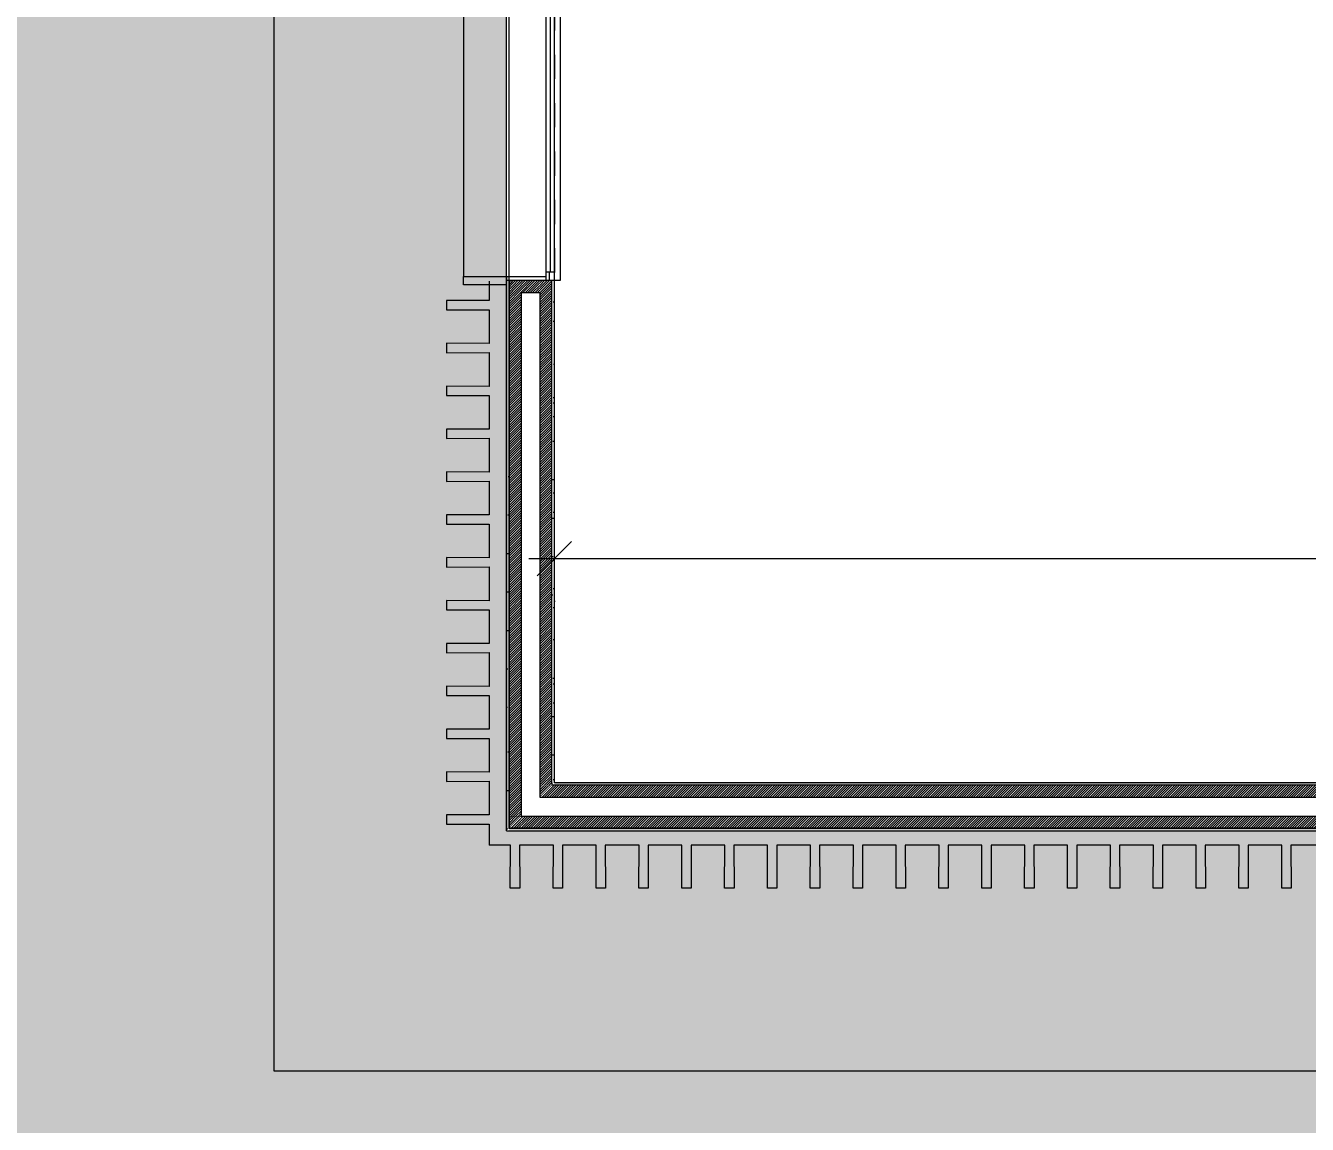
# Model space of a CAD drawing. Header units: millimetres. Extents: x 141848 to 1648660, y -821378 to -151356.
# Drawn here: x 160056 to 167533, y -261123 to -254715 of the extents above; entities that cross this region are included whole.
import ezdxf

# ---------------------------------------------------------------- set-up
doc = ezdxf.new("R2010")
doc.units = ezdxf.units.MM
doc.header["$MEASUREMENT"] = 0
doc.linetypes.add('Traits', pattern=[282.222223, 141.111112, -141.111112])
doc.linetypes.add('Wipeout_Contour', pattern=[1000, 0, -1000])
for name, color, linetype in [('Cotations - 1_100', 7, 'Continuous'), ('Fenêtres ARCHICAD', 7, 'Continuous'), ('Nouveau_0', 7, 'Continuous'), ('Sols_ Dalles', 7, 'Continuous')]:
    doc.layers.add(name, color=color, linetype=linetype)
doc.styles.add('STYLE_GENERE_2', font='')
doc.styles.get('STYLE_GENERE_2').set_extended_font_data('Arial')
doc.dimstyles.new('STYLE_GENERE__1', dxfattribs={"dimtxt": 250, "dimasz": 190, "dimexe": 1.25, "dimexo": 0.625, "dimgap": 0, "dimtad": 1, "dimlfac": 0.001, "dimtxsty": 'STYLE_GENERE_2', "dimblk": 'ARROWHEAD_6', "dimblk1": 'ARROWHEAD_6', "dimblk2": 'ARROWHEAD_6', "dimcen": 2.5, "dimse1": 1, "dimse2": 1, "dimclrd": 7, "dimclre": 7, "dimclrt": 7, "dimazin": 3, "dimtfac": 1, "dimtmove": 0, "dimatfit": 3})
pattern_1 = [(45, (0, 175), (-55.68466, 55.68466), [0, -52.5, 0, -78.75]), (110, (175, 175), (74.000794, 26.934086), [0, -38.5, 0, -66.5])]
pattern_2 = [(45, (0, 0), (-7.0710678, 7.0710678), [])]

# ---------------------------------------------------------------- blocks, each defined once
blk = doc.blocks.new('Mur_13_1', base_point=(195375, -259410.6))
at = {"color": 254, "linetype": 'Wipeout_Contour', "lineweight": 0, "ltscale": 918621.513168}
blk.add_wipeout([(163125.7, -259130.6), (163125.7, -259145.6), (163140.7, -259130.6)], dxfattribs=at)
at = {"color": 254, "linetype": 'Wipeout_Contour', "lineweight": 0, "ltscale": 918871.422039}
blk.add_wipeout([(162860.7, -259395.6), (162860.7, -259410.6), (162875.7, -259395.6)], dxfattribs=at)
at = {"linetype": 'Continuous', "lineweight": 5, "true_color": 0x5f5f5f}
h = blk.add_hatch(dxfattribs=at)
h.set_pattern_fill('Enduit_0001', color=251, style=0, pattern_type=2)
h.set_pattern_definition(pattern_1)
h.paths.add_polyline_path([(163125.7, -259130.6), (163125.7, -259145.6), (163140.7, -259130.6)])
h = blk.add_hatch(dxfattribs=at)
h.set_pattern_fill('Enduit_0001', color=251, style=0, pattern_type=2)
h.set_pattern_definition(pattern_1)
h.paths.add_polyline_path([(162860.7, -259395.6), (162860.7, -259410.6), (162875.7, -259395.6)])
at = {"color": 254, "linetype": 'Wipeout_Contour', "lineweight": 0, "ltscale": 918793.347361}
blk.add_wipeout([(162875.7, -259325.6), (162875.7, -259395.6), (162945.7, -259325.6)], dxfattribs=at)
at = {"linetype": 'Continuous', "lineweight": 5, "true_color": 0x5f5f5f}
h = blk.add_hatch(dxfattribs=at)
h.set_pattern_fill('Briques_terre_cuite__int_97', color=251, style=0, pattern_type=2)
h.set_pattern_definition(pattern_2)
h.paths.add_polyline_path([(162875.7, -259325.6), (162875.7, -259395.6), (162945.7, -259325.6)])
at = {"color": 254, "linetype": 'Wipeout_Contour', "lineweight": 0, "ltscale": 918680.828555}
blk.add_wipeout([(163055.7, -259215.6), (162945.7, -259215.6), (162945.7, -259325.6)], dxfattribs=at)
at = {"color": 254, "linetype": 'Wipeout_Contour', "lineweight": 0, "ltscale": 918892.416914}
blk.add_wipeout([(162860.7, -259410.6), (162875.7, -259410.6), (162875.7, -259395.6)], dxfattribs=at)
at = {"linetype": 'Continuous', "lineweight": 5, "true_color": 0x5f5f5f}
h = blk.add_hatch(dxfattribs=at)
h.set_pattern_fill('Enduit_0001', color=251, style=0, pattern_type=2)
h.set_pattern_definition(pattern_1)
h.paths.add_polyline_path([(162860.7, -259410.6), (162875.7, -259410.6), (162875.7, -259395.6)])
at = {"color": 254, "linetype": 'Wipeout_Contour', "lineweight": 0, "ltscale": 918623.59092}
blk.add_wipeout([(163055.7, -259145.6), (163055.7, -259215.6), (163125.7, -259145.6)], dxfattribs=at)
at = {"linetype": 'Continuous', "lineweight": 5, "true_color": 0x5f5f5f}
h = blk.add_hatch(dxfattribs=at)
h.set_pattern_fill('Briques_terre_cuite__int_97', color=251, style=0, pattern_type=2)
h.set_pattern_definition(pattern_2)
h.paths.add_polyline_path([(163055.7, -259145.6), (163055.7, -259215.6), (163125.7, -259145.6)])
at = {"color": 254, "linetype": 'Wipeout_Contour', "lineweight": 0, "ltscale": 1231557.934565872}
blk.add_wipeout([(162875.7, -259395.6), (162875.7, -259410.6), (168785.5, -259410.6), (168785.5, -259395.6)], dxfattribs=at)
at = {"linetype": 'Continuous', "lineweight": 5, "true_color": 0x5f5f5f}
h = blk.add_hatch(dxfattribs=at)
h.set_pattern_fill('Enduit_0001', color=251, style=0, pattern_type=2)
h.set_pattern_definition(pattern_1)
h.paths.add_polyline_path([(162875.7, -259395.6), (162875.7, -259410.6), (168785.5, -259410.6), (168785.5, -259395.6)])
at = {"color": 254, "linetype": 'Wipeout_Contour', "lineweight": 0, "ltscale": 918642.512024}
blk.add_wipeout([(163140.7, -259130.6), (163125.7, -259145.6), (163140.7, -259145.6)], dxfattribs=at)
at = {"linetype": 'Continuous', "lineweight": 5, "true_color": 0x5f5f5f}
h = blk.add_hatch(dxfattribs=at)
h.set_pattern_fill('Enduit_0001', color=251, style=0, pattern_type=2)
h.set_pattern_definition(pattern_1)
h.paths.add_polyline_path([(163140.7, -259130.6), (163125.7, -259145.6), (163140.7, -259145.6)])
at = {"color": 254, "linetype": 'Wipeout_Contour', "lineweight": 0, "ltscale": 918890.171773}
blk.add_wipeout([(162875.7, -259395.6), (162945.7, -259395.6), (162945.7, -259325.6)], dxfattribs=at)
at = {"linetype": 'Continuous', "lineweight": 5, "true_color": 0x5f5f5f}
h = blk.add_hatch(dxfattribs=at)
h.set_pattern_fill('Briques_terre_cuite__int_97', color=251, style=0, pattern_type=2)
h.set_pattern_definition(pattern_2)
h.paths.add_polyline_path([(162875.7, -259395.6), (162945.7, -259395.6), (162945.7, -259325.6)])
at = {"color": 7, "linetype": 'Continuous', "lineweight": 5}
blk.add_line((162875.7, -259325.6), (162875.7, -259395.6), dxfattribs=at)
at = {"color": 7, "linetype": 'Continuous', "lineweight": 5, "flags": 128}
blk.add_lwpolyline([(162860.7, -259410.6), (162860.7, -259395.6)], dxfattribs=at)
at = {"color": 254, "linetype": 'Wipeout_Contour', "lineweight": 0, "ltscale": 1230947.173164902}
blk.add_wipeout([(163140.7, -259145.6), (168785.5, -259145.6), (168785.5, -259130.6), (163140.7, -259130.6)], dxfattribs=at)
at = {"linetype": 'Continuous', "lineweight": 5, "true_color": 0x5f5f5f}
h = blk.add_hatch(dxfattribs=at)
h.set_pattern_fill('Enduit_0001', color=251, style=0, pattern_type=2)
h.set_pattern_definition(pattern_1)
h.paths.add_polyline_path([(163140.7, -259145.6), (168785.5, -259145.6), (168785.5, -259130.6), (163140.7, -259130.6)])
at = {"color": 254, "linetype": 'Wipeout_Contour', "lineweight": 0, "ltscale": 1231451.001351217}
blk.add_wipeout([(162945.7, -259395.6), (168785.5, -259395.6), (168715.5, -259325.6), (162945.7, -259325.6)], dxfattribs=at)
at = {"linetype": 'Continuous', "lineweight": 5, "true_color": 0x5f5f5f}
h = blk.add_hatch(dxfattribs=at)
h.set_pattern_fill('Briques_terre_cuite__int_97', color=251, style=0, pattern_type=2)
h.set_pattern_definition(pattern_2)
h.paths.add_polyline_path([(162945.7, -259395.6), (168785.5, -259395.6), (168715.5, -259325.6), (162945.7, -259325.6)])
at = {"color": 7, "linetype": 'Continuous', "lineweight": 5}
for p, q in [((162875.7, -259395.6), (162945.7, -259395.6)), ((162945.7, -259395.6), (168785.5, -259395.6))]:
    blk.add_line(p, q, dxfattribs=at)
at = {"color": 7, "linetype": 'Continuous', "lineweight": 5, "flags": 128}
blk.add_lwpolyline([(162860.7, -259410.6), (168785.5, -259410.6)], dxfattribs=at)
at = {"color": 254, "linetype": 'Wipeout_Contour', "lineweight": 0, "ltscale": 918832.81472}
blk.add_wipeout([(163055.7, -259215.6), (162945.7, -259325.6), (163055.7, -259325.6)], dxfattribs=at)
at = {"color": 7, "linetype": 'Continuous', "lineweight": 5}
blk.add_line((162945.7, -259215.6), (162945.7, -259325.6), dxfattribs=at)
at = {"color": 254, "linetype": 'Wipeout_Contour', "lineweight": 0, "ltscale": 1231226.633789323}
blk.add_wipeout([(163055.7, -259215.6), (163055.7, -259325.6), (168715.5, -259325.6), (168715.5, -259215.6)], dxfattribs=at)
at = {"color": 7, "linetype": 'Continuous', "lineweight": 5}
for p, q in [((162945.7, -259325.6), (163055.7, -259325.6)), ((163055.7, -259325.6), (168715.5, -259325.6))]:
    blk.add_line(p, q, dxfattribs=at)
at = {"color": 254, "linetype": 'Wipeout_Contour', "lineweight": 0, "ltscale": 918720.432048}
blk.add_wipeout([(163125.7, -259145.6), (163055.7, -259215.6), (163125.7, -259215.6)], dxfattribs=at)
at = {"linetype": 'Continuous', "lineweight": 5, "true_color": 0x5f5f5f}
h = blk.add_hatch(dxfattribs=at)
h.set_pattern_fill('Briques_terre_cuite__int_97', color=251, style=0, pattern_type=2)
h.set_pattern_definition(pattern_2)
h.paths.add_polyline_path([(163125.7, -259145.6), (163055.7, -259215.6), (163125.7, -259215.6)])
at = {"color": 7, "linetype": 'Continuous', "lineweight": 5}
blk.add_line((163055.7, -259145.6), (163055.7, -259215.6), dxfattribs=at)
at = {"color": 254, "linetype": 'Wipeout_Contour', "lineweight": 0, "ltscale": 1231074.354789256}
blk.add_wipeout([(163125.7, -259145.6), (163125.7, -259215.6), (168785.5, -259215.6), (168785.5, -259145.6)], dxfattribs=at)
at = {"linetype": 'Continuous', "lineweight": 5, "true_color": 0x5f5f5f}
h = blk.add_hatch(dxfattribs=at)
h.set_pattern_fill('Briques_terre_cuite__int_97', color=251, style=0, pattern_type=2)
h.set_pattern_definition(pattern_2)
h.paths.add_polyline_path([(163125.7, -259145.6), (163125.7, -259215.6), (168785.5, -259215.6), (168785.5, -259145.6)])
at = {"color": 7, "linetype": 'Continuous', "lineweight": 5}
for p, q in [((163125.7, -259130.6), (163125.7, -259145.6)), ((168785.5, -259145.6), (163125.7, -259145.6)), ((163055.7, -259215.6), (163125.7, -259215.6)), ((163125.7, -259215.6), (168715.5, -259215.6))]:
    blk.add_line(p, q, dxfattribs=at)
at = {"color": 7, "linetype": 'Continuous', "lineweight": 5, "flags": 128}
blk.add_lwpolyline([(168785.5, -259130.6), (163140.7, -259130.6)], dxfattribs=at)
blk = doc.blocks.new('Fenêtre 25_2')
at = {"layer": 'Fenêtres ARCHICAD', "color": 7, "linetype": 'Continuous', "lineweight": 5}
for p, q in [((-775, 480), (-825, 480)), ((-825, 480), (-825, 230)), ((-775, 480), (775, 480)), ((-775, 230), (-775, 480)), ((825, 480), (775, 480)), ((775, 480), (775, 230)), ((825, 230), (825, 480)), ((-825, 230), (-775, 230)), ((-825, 230), (-800, 230)), ((-825, 230), (-800, 230)), ((-775, 230), (-800, 230)), ((-800, 230), (-800, 0)), ((-800, 215), (-800, 230)), ((-800, 215), (-800, 230)), ((-775, 0), (-775, 230)), ((800, 230), (775, 230)), ((775, 230), (775, 0)), ((775, 230), (825, 230)), ((800, 0), (800, 230)), ((800, 215), (800, 230)), ((800, 215), (800, 230)), ((800, 230), (825, 230)), ((800, 230), (825, 230)), ((-800, 145), (-800, 215)), ((-800, 145), (-800, 215)), ((-800, 145), (-800, 215)), ((-800, 145), (-800, 215)), ((800, 145), (800, 215)), ((800, 145), (800, 215)), ((800, 145), (800, 215)), ((800, 145), (800, 215)), ((-800, 35), (-800, 145)), ((-800, 35), (-800, 145)), ((-800, 35), (-800, 145)), ((-800, 35), (-800, 145)), ((800, 35), (800, 145)), ((800, 35), (800, 145)), ((800, 35), (800, 145)), ((800, 35), (800, 145)), ((-800, 0), (-800, 35)), ((-800, 0), (-800, 35)), ((-800, 0), (-775, 0)), ((-800, -35), (-800, 0)), ((-800, -35), (-800, 0)), ((775, 0), (800, 0)), ((800, 0), (800, 35)), ((800, 0), (800, 35)), ((800, -35), (800, 0)), ((800, -35), (800, 0)), ((-800, -20), (800, -20)), ((-800, -50), (-800, -35)), ((-800, -50), (-800, -35)), ((-800, -50), (-800, -83.3)), ((800, -50), (800, -35)), ((800, -50), (800, -35)), ((800, -83.3), (800, -50)), ((-800, -83.3), (800, -83.3))]:
    blk.add_line(p, q, dxfattribs=at)
at = {"layer": 'Fenêtres ARCHICAD', "color": 7, "linetype": 'Traits', "lineweight": 5}
blk.add_line((-800, -50), (800, -50), dxfattribs=at)
at = {"color": 254, "linetype": 'Wipeout_Contour', "lineweight": 0, "ltscale": 3003.33026}
blk.add_wipeout([(-750, 0), (-750, -50), (750, -50), (750, 0)], dxfattribs=at).dxf.layer = 'Fenêtres ARCHICAD'
at = {"layer": 'Fenêtres ARCHICAD', "color": 7, "linetype": 'Continuous', "lineweight": 5}
for p, q in [((-800, 0), (-750, 0)), ((-750, 0), (-750, -50)), ((-750, 0), (750, 0)), ((750, -50), (750, 0)), ((750, 0), (800, 0)), ((-750, -50), (-800, -50)), ((-750, -25), (750, -25)), ((750, -50), (-750, -50)), ((800, -50), (750, -50))]:
    blk.add_line(p, q, dxfattribs=at)
blk = doc.blocks.new('Mur_85_1', base_point=(162860.7, -259410.6))
at = {"color": 254, "linetype": 'Wipeout_Contour', "lineweight": 0, "ltscale": 1219751.644687659}
blk.add_wipeout([(162860.7, -259395.6), (162875.7, -259395.6), (162875.7, -256202.6), (162860.7, -256202.6)], dxfattribs=at)
at = {"color": 254, "linetype": 'Wipeout_Contour', "lineweight": 0, "ltscale": 1219869.546712062}
blk.add_wipeout([(163125.7, -256202.6), (163125.7, -259130.6), (163140.7, -259130.6), (163140.7, -256202.6)], dxfattribs=at)
at = {"linetype": 'Continuous', "lineweight": 5, "true_color": 0x5f5f5f}
h = blk.add_hatch(dxfattribs=at)
h.set_pattern_fill('Enduit_0001', color=251, style=0, pattern_type=2)
h.set_pattern_definition(pattern_1)
h.paths.add_polyline_path([(162860.7, -259395.6), (162875.7, -259395.6), (162875.7, -256202.6), (162860.7, -256202.6)])
h = blk.add_hatch(dxfattribs=at)
h.set_pattern_fill('Enduit_0001', color=251, style=0, pattern_type=2)
h.set_pattern_definition(pattern_1)
h.paths.add_polyline_path([(163125.7, -256202.6), (163125.7, -259130.6), (163140.7, -259130.6), (163140.7, -256202.6)])
at = {"color": 254, "linetype": 'Wipeout_Contour', "lineweight": 0, "ltscale": 1219782.992159756}
blk.add_wipeout([(162875.7, -256202.6), (162875.7, -259325.6), (162945.7, -259325.6), (162945.7, -256272.6)], dxfattribs=at)
at = {"linetype": 'Continuous', "lineweight": 5, "true_color": 0x5f5f5f}
h = blk.add_hatch(dxfattribs=at)
h.set_pattern_fill('Briques_terre_cuite__int_97', color=251, style=0, pattern_type=2)
h.set_pattern_definition(pattern_2)
h.paths.add_polyline_path([(162875.7, -256202.6), (162875.7, -259325.6), (162945.7, -259325.6), (162945.7, -256272.6)])
at = {"color": 7, "linetype": 'Continuous', "lineweight": 5}
blk.add_line((162875.7, -259325.6), (162875.7, -259395.6), dxfattribs=at)
at = {"color": 254, "linetype": 'Wipeout_Contour', "lineweight": 0, "ltscale": 1219848.161010073}
blk.add_wipeout([(162945.7, -256272.6), (162945.7, -259215.6), (163055.7, -259215.6), (163055.7, -256272.6)], dxfattribs=at)
at = {"color": 7, "linetype": 'Continuous', "lineweight": 5}
blk.add_line((162945.7, -259215.6), (162945.7, -259325.6), dxfattribs=at)
at = {"color": 254, "linetype": 'Wipeout_Contour', "lineweight": 0, "ltscale": 1219804.013162739}
blk.add_wipeout([(163055.7, -256202.6), (163055.7, -259145.6), (163125.7, -259145.6), (163125.7, -256202.6)], dxfattribs=at)
at = {"linetype": 'Continuous', "lineweight": 5, "true_color": 0x5f5f5f}
h = blk.add_hatch(dxfattribs=at)
h.set_pattern_fill('Briques_terre_cuite__int_97', color=251, style=0, pattern_type=2)
h.set_pattern_definition(pattern_2)
h.paths.add_polyline_path([(163055.7, -256202.6), (163055.7, -259145.6), (163125.7, -259145.6), (163125.7, -256202.6)])
at = {"color": 7, "linetype": 'Continuous', "lineweight": 5}
for p, q in [((163125.7, -259130.6), (163125.7, -256202.6)), ((163140.7, -256202.6), (163125.7, -256202.6)), ((163055.7, -259145.6), (163055.7, -259215.6)), ((163125.7, -259130.6), (163125.7, -259145.6))]:
    blk.add_line(p, q, dxfattribs=at)
at = {"color": 7, "linetype": 'Continuous', "lineweight": 5, "flags": 128}
blk.add_lwpolyline([(163140.7, -259130.6), (163140.7, -256202.6)], dxfattribs=at)
at = {"color": 254, "linetype": 'Wipeout_Contour', "lineweight": 0, "ltscale": 1214717.580198332}
blk.add_wipeout([(162945.7, -256272.6), (163055.7, -256272.6), (163055.7, -256202.6), (162875.7, -256202.6)], dxfattribs=at)
at = {"linetype": 'Continuous', "lineweight": 5, "true_color": 0x5f5f5f}
h = blk.add_hatch(dxfattribs=at)
h.set_pattern_fill('Briques_terre_cuite__int_97', color=251, style=0, pattern_type=2)
h.set_pattern_definition(pattern_2)
h.paths.add_polyline_path([(162945.7, -256272.6), (163055.7, -256272.6), (163055.7, -256202.6), (162875.7, -256202.6)])
at = {"color": 7, "linetype": 'Continuous', "lineweight": 5}
for p, q in [((162860.7, -256202.6), (162860.7, -256227.6)), ((162875.7, -256202.6), (162860.7, -256202.6)), ((162875.7, -256202.6), (162875.7, -259325.6)), ((162945.7, -256202.6), (162875.7, -256202.6)), ((162945.7, -256202.6), (162875.7, -256202.6)), ((163055.7, -256202.6), (162945.7, -256202.6)), ((163055.7, -256202.6), (162945.7, -256202.6)), ((163090.7, -256202.6), (163055.7, -256202.6)), ((163125.7, -256202.6), (163090.7, -256202.6)), ((162945.7, -256272.6), (162945.7, -259215.6)), ((162945.7, -256272.6), (163055.7, -256272.6)), ((163055.7, -256272.6), (163055.7, -259145.6))]:
    blk.add_line(p, q, dxfattribs=at)
at = {"color": 7, "linetype": 'Continuous', "lineweight": 5, "flags": 128}
blk.add_lwpolyline([(162860.7, -256202.6), (162860.7, -259395.6)], dxfattribs=at)
at = {"layer": 'Fenêtres ARCHICAD', "color": 7, "linetype": 'Continuous', "lineweight": 5, "xscale": -1, "zscale": 1000, "rotation": 90}
blk.add_blockref('Fenêtre 25_2', (163090.7, -255402.6), dxfattribs=at)
blk = doc.blocks.new('Tôle profilée 25_51')
at = {"color": 7, "linetype": 'Continuous', "lineweight": 5}
for p, q in [((0, 5808.8), (0, 5676.5)), ((-250, 5677.5), (-250, 5650)), ((0, 5676.5), (-250, 5677.5)), ((-250, 5650), (-250, 5622.5)), ((-250, 5622.5), (0, 5623.5)), ((0, 5623.5), (0, 5426.5)), ((-250, 5427.5), (-250, 5400)), ((0, 5426.5), (-250, 5427.5)), ((-250, 5400), (-250, 5372.5)), ((-250, 5372.5), (0, 5373.5)), ((0, 5373.5), (0, 5176.5)), ((-250, 5177.5), (-250, 5150)), ((0, 5176.5), (-250, 5177.5)), ((-250, 5150), (-250, 5122.5)), ((-250, 5122.5), (0, 5123.5)), ((0, 5123.5), (0, 4926.5)), ((-250, 4927.5), (-250, 4900)), ((0, 4926.5), (-250, 4927.5)), ((-250, 4900), (-250, 4872.5)), ((-250, 4872.5), (0, 4873.5)), ((0, 4873.5), (0, 4676.5)), ((-250, 4677.5), (-250, 4650)), ((0, 4676.5), (-250, 4677.5)), ((-250, 4650), (-250, 4622.5)), ((-250, 4622.5), (0, 4623.5)), ((0, 4623.5), (0, 4426.5)), ((-250, 4427.5), (-250, 4400)), ((0, 4426.5), (-250, 4427.5)), ((-250, 4400), (-250, 4372.5)), ((-250, 4372.5), (0, 4373.5)), ((0, 4373.5), (0, 4176.5)), ((-250, 4177.5), (-250, 4150)), ((0, 4176.5), (-250, 4177.5)), ((-250, 4150), (-250, 4122.5)), ((-250, 4122.5), (0, 4123.5)), ((0, 4123.5), (0, 3926.5)), ((-250, 3927.5), (-250, 3900)), ((0, 3926.5), (-250, 3927.5)), ((-250, 3900), (-250, 3872.5)), ((-250, 3872.5), (0, 3873.5)), ((0, 3873.5), (0, 3676.5)), ((-250, 3677.5), (-250, 3650)), ((0, 3676.5), (-250, 3677.5)), ((-250, 3650), (-250, 3622.5)), ((-250, 3622.5), (0, 3623.5)), ((0, 3623.5), (0, 3426.5)), ((-250, 3427.5), (-250, 3400)), ((0, 3426.5), (-250, 3427.5)), ((-250, 3400), (-250, 3372.5)), ((-250, 3372.5), (0, 3373.5)), ((0, 3373.5), (0, 3176.5)), ((-250, 3177.5), (-250, 3150)), ((0, 3176.5), (-250, 3177.5)), ((-250, 3150), (-250, 3122.5)), ((-250, 3122.5), (0, 3123.5)), ((0, 3123.5), (0, 2926.5)), ((-250, 2927.5), (-250, 2900)), ((0, 2926.5), (-250, 2927.5)), ((-250, 2900), (-250, 2872.5)), ((-250, 2872.5), (0, 2873.5)), ((0, 2873.5), (0, 2676.5)), ((-250, 2677.5), (-250, 2650)), ((0, 2676.5), (-250, 2677.5)), ((-250, 2650), (-250, 2622.5)), ((-250, 2622.5), (0, 2623.5)), ((0, 2623.5), (0, 2426.5)), ((-250, 2427.5), (-250, 2400)), ((0, 2426.5), (-250, 2427.5)), ((-250, 2400), (-250, 2372.5)), ((-250, 2372.5), (0, 2373.5)), ((0, 2373.5), (0, 2176.5)), ((-250, 2177.5), (-250, 2150)), ((0, 2176.5), (-250, 2177.5)), ((-250, 2150), (-250, 2122.5)), ((-250, 2122.5), (0, 2123.5)), ((0, 2123.5), (0, 1926.5)), ((-250, 1927.5), (-250, 1900)), ((0, 1926.5), (-250, 1927.5)), ((-250, 1900), (-250, 1872.5)), ((-250, 1872.5), (0, 1873.5)), ((0, 1873.5), (0, 1676.5)), ((-250, 1677.5), (-250, 1650)), ((0, 1676.5), (-250, 1677.5)), ((-250, 1650), (-250, 1622.5)), ((-250, 1622.5), (0, 1623.5)), ((0, 1623.5), (0, 1426.5)), ((-250, 1427.5), (-250, 1400)), ((0, 1426.5), (-250, 1427.5)), ((-250, 1400), (-250, 1372.5)), ((-250, 1372.5), (0, 1373.5)), ((0, 1373.5), (0, 1176.5)), ((-250, 1177.5), (-250, 1150)), ((0, 1176.5), (-250, 1177.5)), ((-250, 1150), (-250, 1122.5)), ((-250, 1122.5), (0, 1123.5)), ((0, 1123.5), (0, 926.5)), ((-250, 927.5), (-250, 900)), ((0, 926.5), (-250, 927.5)), ((-250, 900), (-250, 872.5)), ((-250, 872.5), (0, 873.5)), ((0, 873.5), (0, 676.5)), ((-250, 677.5), (-250, 650)), ((0, 676.5), (-250, 677.5)), ((-250, 650), (-250, 622.5)), ((-250, 622.5), (0, 623.5)), ((0, 623.5), (0, 426.5)), ((-250, 427.5), (-250, 400)), ((0, 426.5), (-250, 427.5)), ((-250, 400), (-250, 372.5)), ((-250, 372.5), (0, 373.5)), ((0, 373.5), (0, 176.5)), ((-250, 177.5), (-250, 150)), ((0, 176.5), (-250, 177.5)), ((-250, 150), (-250, 122.5)), ((-250, 122.5), (0, 123.5)), ((0, 123.5), (0, 0))]:
    blk.add_line(p, q, dxfattribs=at)
blk = doc.blocks.new('Tôle profilée 25_53')
at = {"color": 7, "linetype": 'Continuous', "lineweight": 5}
for p, q in [((0, 3289.4), (0, 3176.5)), ((-250, 3177.5), (-250, 3150)), ((0, 3176.5), (-250, 3177.5)), ((-250, 3150), (-250, 3122.5)), ((-250, 3122.5), (0, 3123.5)), ((0, 3123.5), (0, 2926.5)), ((-250, 2927.5), (-250, 2900)), ((0, 2926.5), (-250, 2927.5)), ((-250, 2900), (-250, 2872.5)), ((-250, 2872.5), (0, 2873.5)), ((0, 2873.5), (0, 2676.5)), ((-250, 2677.5), (-250, 2650)), ((0, 2676.5), (-250, 2677.5)), ((-250, 2650), (-250, 2622.5)), ((-250, 2622.5), (0, 2623.5)), ((0, 2623.5), (0, 2426.5)), ((-250, 2427.5), (-250, 2400)), ((0, 2426.5), (-250, 2427.5)), ((-250, 2400), (-250, 2372.5)), ((-250, 2372.5), (0, 2373.5)), ((0, 2373.5), (0, 2176.5)), ((-250, 2177.5), (-250, 2150)), ((0, 2176.5), (-250, 2177.5)), ((-250, 2150), (-250, 2122.5)), ((-250, 2122.5), (0, 2123.5)), ((0, 2123.5), (0, 1926.5)), ((-250, 1927.5), (-250, 1900)), ((0, 1926.5), (-250, 1927.5)), ((-250, 1900), (-250, 1872.5)), ((-250, 1872.5), (0, 1873.5)), ((0, 1873.5), (0, 1676.5)), ((-250, 1677.5), (-250, 1650)), ((0, 1676.5), (-250, 1677.5)), ((-250, 1650), (-250, 1622.5)), ((-250, 1622.5), (0, 1623.5)), ((0, 1623.5), (0, 1426.5)), ((-250, 1427.5), (-250, 1400)), ((0, 1426.5), (-250, 1427.5)), ((-250, 1400), (-250, 1372.5)), ((-250, 1372.5), (0, 1373.5)), ((0, 1373.5), (0, 1176.5)), ((-250, 1177.5), (-250, 1150)), ((0, 1176.5), (-250, 1177.5)), ((-250, 1150), (-250, 1122.5)), ((-250, 1122.5), (0, 1123.5)), ((0, 1123.5), (0, 926.5)), ((-250, 927.5), (-250, 900)), ((0, 926.5), (-250, 927.5)), ((-250, 900), (-250, 872.5)), ((-250, 872.5), (0, 873.5)), ((0, 873.5), (0, 676.5)), ((-250, 677.5), (-250, 650)), ((0, 676.5), (-250, 677.5)), ((-250, 650), (-250, 622.5)), ((-250, 622.5), (0, 623.5)), ((0, 623.5), (0, 426.5)), ((-250, 427.5), (-250, 400)), ((0, 426.5), (-250, 427.5)), ((-250, 400), (-250, 372.5)), ((-250, 372.5), (0, 373.5)), ((0, 373.5), (0, 176.5)), ((-250, 177.5), (-250, 150)), ((0, 176.5), (-250, 177.5)), ((-250, 150), (-250, 122.5)), ((-250, 122.5), (0, 123.5)), ((0, 123.5), (0, 0))]:
    blk.add_line(p, q, dxfattribs=at)
blk = doc.blocks.new('*D565')
at = {"layer": 'Cotations - 1_100', "color": 7, "linetype": 'Continuous', "lineweight": 5}
for p, q in [((163140.7, -258011.3), (163140.7, -257636.3)), ((187867, -258011.3), (187867, -257636.3)), ((163240.7, -257723.8), (163040.7, -257923.8)), ((187767, -257923.8), (187967, -257723.8)), ((162990.7, -257823.8), (163140.7, -257823.8)), ((163140.7, -257823.8), (187867, -257823.8))]:
    blk.add_line(p, q, dxfattribs=at)
at = {"layer": 'Cotations - 1_100', "color": 7, "lineweight": 5, "char_height": 250, "attachment_point": 7, "style": 'STYLE_GENERE_2'}
for s, insert in [('\\A1;{\\pql;\\fArial|b0|i0|c0|p38;24,73}', (174743.8, -257773.8)), ('\\A1;{\\pql;\\fArial|b0|i0|c0|p38;0,10}', (187101.8, -257773.8))]:
    blk.add_mtext(s, dxfattribs=dict(at, insert=insert))
blk = doc.blocks.new('ARROWHEAD_6')
at = {"color": 0, "linetype": 'Continuous', "lineweight": 0}
for p, q in [((-0.5, -0.5), (0.5, 0.5)), ((0, 0), (-1, 0))]:
    blk.add_line(p, q, dxfattribs=at)

msp = doc.modelspace()

# ---------------------------------------------------------------- hatches: boundary and pattern name
at = {"linetype": 'Continuous', "lineweight": 0, "true_color": 0x6f6f6f}
h = msp.add_hatch(color=8, dxfattribs=at)
h.paths.add_polyline_path([(141848.442, -295062.571), (269220.821, -293826.868), (269220.821, -270902.734), (268763.049, -270902.734), (254213.6, -271040.575), (254213.6, -163437.635), (153156.2, -163437.635), (153156.2, -271040.575), (153182.962, -271040.57), (153183.146, -272000.514, -0.40942736), (149183.681, -275935.042), (141848.442, -275935.042)])
h.paths.add_polyline_path([(158435.584, -260639.953), (155145.584, -260639.953), (155145.584, -248364.953), (155145.584, -243089.974), (155145.584, -242189.974), (158435.584, -242189.974)], flags=0)
h.paths.add_polyline_path([(161503.433, -171995.57), (161503.433, -193810.571), (161503.433, -230015.57), (161503.433, -260810.571), (196775.042, -260810.571), (196775.042, -222495.57), (186955.542, -222495.57), (186955.542, -218295.57), (196754.55, -218295.57), (196754.55, -208495.57), (196754.55, -204495.57), (193355.542, -204495.57), (193355.542, -195161.535), (195576.034, -195161.535), (195576.034, -189810.571), (217850.068, -189810.571), (217850.068, -262266.885), (245610.045, -262266.885), (245610.045, -253395.571), (245626.034, -253395.571), (246426.034, -253395.571), (247826.034, -253395.571), (247826.034, -248005.571), (247826.034, -246605.571), (245626.034, -246605.571), (245610.045, -246605.571), (245610.045, -171995.57), (212806.28, -171995.57)], flags=0)
h.paths.add_polyline_path([(162737.042, -269433.913, -0.09031866), (162858.773, -268727.623, -0.20144873), (163912.639, -267592.74, -0.10421145), (164718.006, -267415.055), (165317.979, -267409.371, -0.10404461), (166125.354, -267571.244, -0.23825546), (167284.257, -268953.318, -0.05518862), (167336.836, -269390.334), (167338.931, -269611.438), (167351.046, -270890.267), (167092.583, -271892.761, -0.26794919), (165370.083, -272909.124), (164770.11, -272914.808, -0.19371746), (163379.252, -272370.185, -0.07056876), (163028.663, -271931.262, -0.1316525), (162751.253, -270933.845)], flags=0)
h.paths.add_polyline_path([(175327.752, -275599.002, -0.4157911), (173316.986, -273599.031), (173316.986, -273452.052), (173330.488, -267377.824, -0.3805567), (175316.986, -265609.826), (175394.714, -265609.826), (175394.714, -270609.826), (190394.714, -270609.826), (190394.714, -265609.826), (195356.191, -265609.826, -0.41421356), (196856.191, -267109.826), (196856.191, -273660.699, -0.34550161), (195137.285, -275433.432)], flags=0)
h.paths.add_polyline_path([(205510.093, -271504.083, -0.13447393), (205230.948, -270484.937), (205230.948, -268984.937, -0.41421356), (207230.948, -266984.937), (207830.948, -266984.937, -0.41421356), (209830.948, -268984.937), (209830.948, -270484.937, -0.12882035), (209574.03, -271465.581, -0.27093629), (207830.948, -272484.937), (207230.948, -272484.937, -0.26498)], flags=0)
h.paths.add_polyline_path([(217862.687, -273329.325), (217869.949, -267730.336, -0.09856151), (218100.718, -266943.721), (218117.681, -266951.545, -0.258849), (219955.479, -265605.827), (219953.141, -265587.294), (220637.569, -265587.294), (220637.569, -265687.294), (220637.569, -270687.294), (250537.569, -270687.294), (250537.569, -265687.294), (252208.004, -265687.294), (254186.294, -265687.294), (254186.294, -267687.294), (254186.294, -271062.255, 0.00134576), (254186.323, -271073.021), (254197.209, -273095.233, -0.41421356), (252208.004, -275105.97), (243484.534, -275105.97, -0.00518896), (243431.438, -275116.103), (235447.992, -275196.191), (220071.012, -275253.24, -0.38655333), (217873.089, -273475.385, -0.02518922)], flags=0)
at = {"layer": 'Sols_ Dalles', "linetype": 'Continuous', "lineweight": 0, "true_color": 0x2e271c}
msp.add_hatch(color=250, dxfattribs=at).paths.add_polyline_path([(161503.433, -171995.57), (161503.433, -230015.57), (161503.433, -260810.571), (196775.042, -260810.571), (196775.042, -260795.571), (196775.042, -258649.982), (196775.042, -258010.558), (196775.042, -222495.57), (186955.542, -222495.57), (186955.542, -218295.57), (196754.55, -218295.57), (196754.55, -204495.57), (193355.542, -204495.57), (193355.542, -195161.535), (195576.034, -195161.535), (195576.034, -189810.571), (217805.542, -189810.571), (217805.542, -253395.57), (217805.542, -253415.571), (219205.542, -253415.571), (219205.542, -253395.57), (219205.542, -188410.571), (191955.542, -188410.571), (191955.542, -190035.076), (194140.476, -190023.061), (194160.967, -193749.52), (191976.034, -193761.535), (191955.542, -200380.57), (191955.542, -205895.57), (195354.55, -205895.57), (195354.55, -216895.57), (185555.542, -216895.57), (185555.542, -223895.57), (195354.55, -223895.57), (195354.55, -258649.982), (195354.55, -259410.571), (163990.222, -259410.571), (162860.681, -259410.571), (162860.681, -231415.57), (162860.681, -173395.57), (244226.034, -173395.57), (244226.034, -248005.571), (245626.034, -248005.571), (246426.034, -248005.571), (246426.034, -251817.03), (245610.045, -251817.03), (244211.034, -251817.03), (244211.034, -253395.571), (246426.034, -253395.571), (247826.034, -253395.571), (247826.034, -248005.571), (247826.034, -246605.571), (245626.034, -246605.571), (245626.034, -171995.57)])

# ---------------------------------------------------------------- linework, layer by layer
at = {"layer": 'Sols_ Dalles', "color": 250, "linetype": 'Continuous', "lineweight": 5, "true_color": 0x1f1f1f}
for points in [[(161503.433, -171995.57), (161503.433, -230015.57), (161503.433, -260810.571), (196775.042, -260810.571), (196775.042, -260795.571), (196775.042, -258649.982), (196775.042, -258010.558), (196775.042, -222495.57)], [(195354.55, -223895.57), (195354.55, -258649.982), (195354.55, -259410.571), (163990.222, -259410.571), (162860.681, -259410.571), (162860.681, -231415.57), (162860.681, -173395.57)]]:
    msp.add_lwpolyline(points, dxfattribs=at)

# ---------------------------------------------------------------- next in the draw order: block references
at = {"color": 7, "lineweight": 5}
msp.add_blockref('Mur_13_1', (195375.042, -259410.571), dxfattribs=at)

# ---------------------------------------------------------------- next in the draw order: block references
msp.add_blockref('Mur_85_1', (162860.681, -259410.571), dxfattribs=at)
at = {"color": 7, "linetype": 'Continuous', "lineweight": 5, "xscale": -1, "zscale": 1000, "rotation": 270}
msp.add_blockref('Tôle profilée 25_51', (162760.681, -259495.57), dxfattribs=at)

# ---------------------------------------------------------------- next in the draw order: linework, layer by layer
at = {"layer": 'Nouveau_0', "color": 7, "linetype": 'Continuous', "lineweight": 5}
msp.add_lwpolyline([(195376.034, -231395.57), (195376.034, -259395.57), (162876.034, -259395.57), (162876.034, -231395.57)], close=True, dxfattribs=at)

# ---------------------------------------------------------------- next in the draw order: block references
at = {"color": 7, "linetype": 'Continuous', "lineweight": 5, "zscale": 1000}
msp.add_blockref('Tôle profilée 25_53', (162760.681, -259495.57), dxfattribs=at)

# ---------------------------------------------------------------- next in the draw order: dimensions: what is measured, and where the dimension line sits
at = {"layer": 'Cotations - 1_100', "color": 7, "linetype": 'Continuous', "lineweight": 5}
dim = msp.add_linear_dim(base=(187866.959, -257823.822), p1=(163140.681, -259130.571), p2=(187866.959, -257832.94), dimstyle='STYLE_GENERE__1', dxfattribs=at)
dim.commit()
dim.dimension.update_dxf_attribs({"geometry": '*D565', "text_midpoint": (175163.82, -257648.822), "dimtype": 160})

doc.saveas('drawing.dxf')
